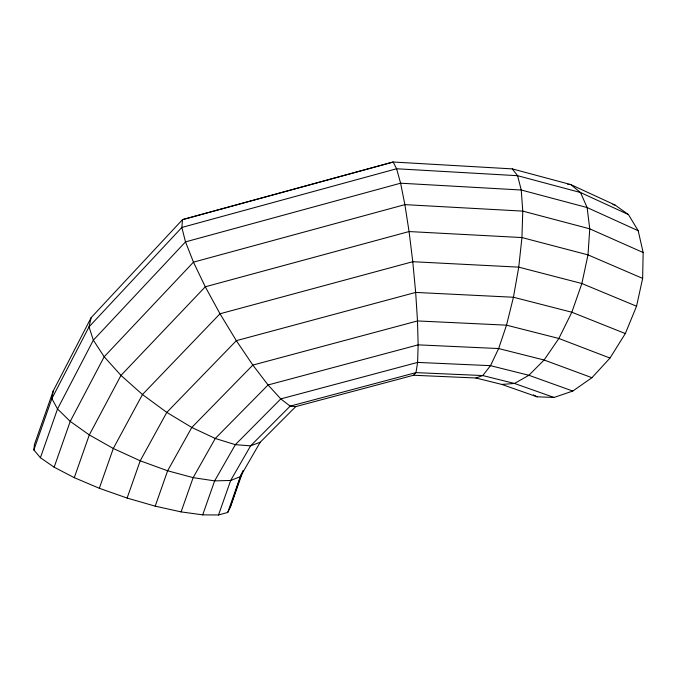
<?xml version="1.0" encoding="UTF-8"?>
<svg xmlns="http://www.w3.org/2000/svg" width="677" height="677" viewBox="0 0 677 677"><rect width="100%" height="100%" fill="white"/><g stroke="black" fill="none" stroke-linecap="round" stroke-linejoin="round"><path stroke-width="1.02" d="M413.503 375.253L415.983 372.612L417.599 362.407L418.141 344.855L417.497 320.94L415.67 292.422L412.775 261.711L409.06 231.551L404.88 204.632L400.606 183.205L396.595 168.768L393.151 162.015L182.519 219.627L181.842 227.455L185.498 241.884L193.461 262.151L205.275 286.794L220 313.773L236.349 340.666L252.851 365.081L268.067 384.968L280.786 398.897L290.162 406.124L295.747 406.606L413.503 375.253L475.931 377.986L501.843 384.434L537.106 396.807L554.04 397.441L572.776 391.061L591.943 377.698L609.994 358.065L625.328 333.558L636.549 306.216L642.642 278.399L643.15 252.529L638.199 230.73L628.442 214.567L614.911 204.945L570.736 184.559L512.252 168.886L393.151 162.015L182.519 219.627L91.158 317.623L53.212 390.993L34.468 444.408L33.85 449.968L40.417 457.728L54.152 467.198L74.284 477.674L99.324 488.278L127.115 498.06L155.194 506.159L181.089 511.888L202.694 514.858L218.519 514.985L227.726 512.447L230.146 507.606L243.051 470.938M53.212 390.993L51.867 398.618L33.85 449.968M91.158 317.623L89.034 326.847L51.867 398.618L57.528 408.959L70.23 421.382L89.296 434.93L113.304 448.47L140.215 460.792L167.634 470.786L193.14 477.64L214.651 480.882L230.671 480.467L240.327 476.65L260.205 442.233L295.747 406.606M230.146 507.606L241.52 473.79M40.417 457.728L57.528 408.959L93.35 340.167L185.498 241.884L400.606 183.205L521.239 190.009L587.12 207.543L638.199 230.73M54.152 467.198L70.23 421.382L104.19 356.771L193.461 262.151L404.88 204.632L522.771 211.114L589.752 228.834L643.15 252.529M74.284 477.674L89.296 434.93L120.98 375.405L205.275 286.794L409.06 231.551L521.942 237.559L588 254.874L642.642 278.399M99.324 488.278L113.304 448.47L142.466 394.522L220 313.773L412.775 261.711L518.743 267.144L581.865 283.519L636.549 306.216M127.115 498.06L140.215 460.792L166.796 412.395L236.349 340.666L415.67 292.422L513.437 297.245L571.837 312.232L625.328 333.558M155.194 506.159L167.634 470.786L191.794 427.466L252.851 365.081L417.497 320.94L506.514 325.163L558.847 338.466L609.994 358.065M181.089 511.888L193.14 477.64L215.286 438.468L268.067 384.968L418.141 344.855L498.636 348.553L544.096 360.003L591.943 377.698M202.694 514.858L214.651 480.882L235.351 444.671L280.786 398.897L417.599 362.407L490.495 365.665L528.898 375.278L572.776 391.061M218.519 514.985L230.671 480.467L250.6 445.838L290.162 406.124L415.983 372.612L482.743 375.557L514.478 383.461L554.04 397.441M227.726 512.447L240.327 476.65L242.967 470.904M260.205 442.233L250.6 445.838L235.351 444.671L215.286 438.468L191.794 427.466L166.796 412.395L142.466 394.522L120.98 375.405L104.19 356.771L93.35 340.167L89.034 326.847L181.842 227.455L396.595 168.768L517.6 175.698L580.527 192.53L628.442 214.567M475.931 377.986L482.743 375.557L490.495 365.665L498.636 348.553L506.514 325.163L513.437 297.245L518.743 267.144L521.942 237.559L522.771 211.114L521.239 190.009L517.6 175.698L512.252 168.886M501.843 384.434L514.478 383.461L528.898 375.278L544.096 360.003L558.847 338.466L571.837 312.232L581.865 283.519L588 254.874L589.752 228.834L587.12 207.543L580.527 192.53L570.736 184.559M567.724 184.347L569.738 184.491M612.897 204.598L614.911 204.945M533.349 394.903L537.106 396.807"/></g></svg>
